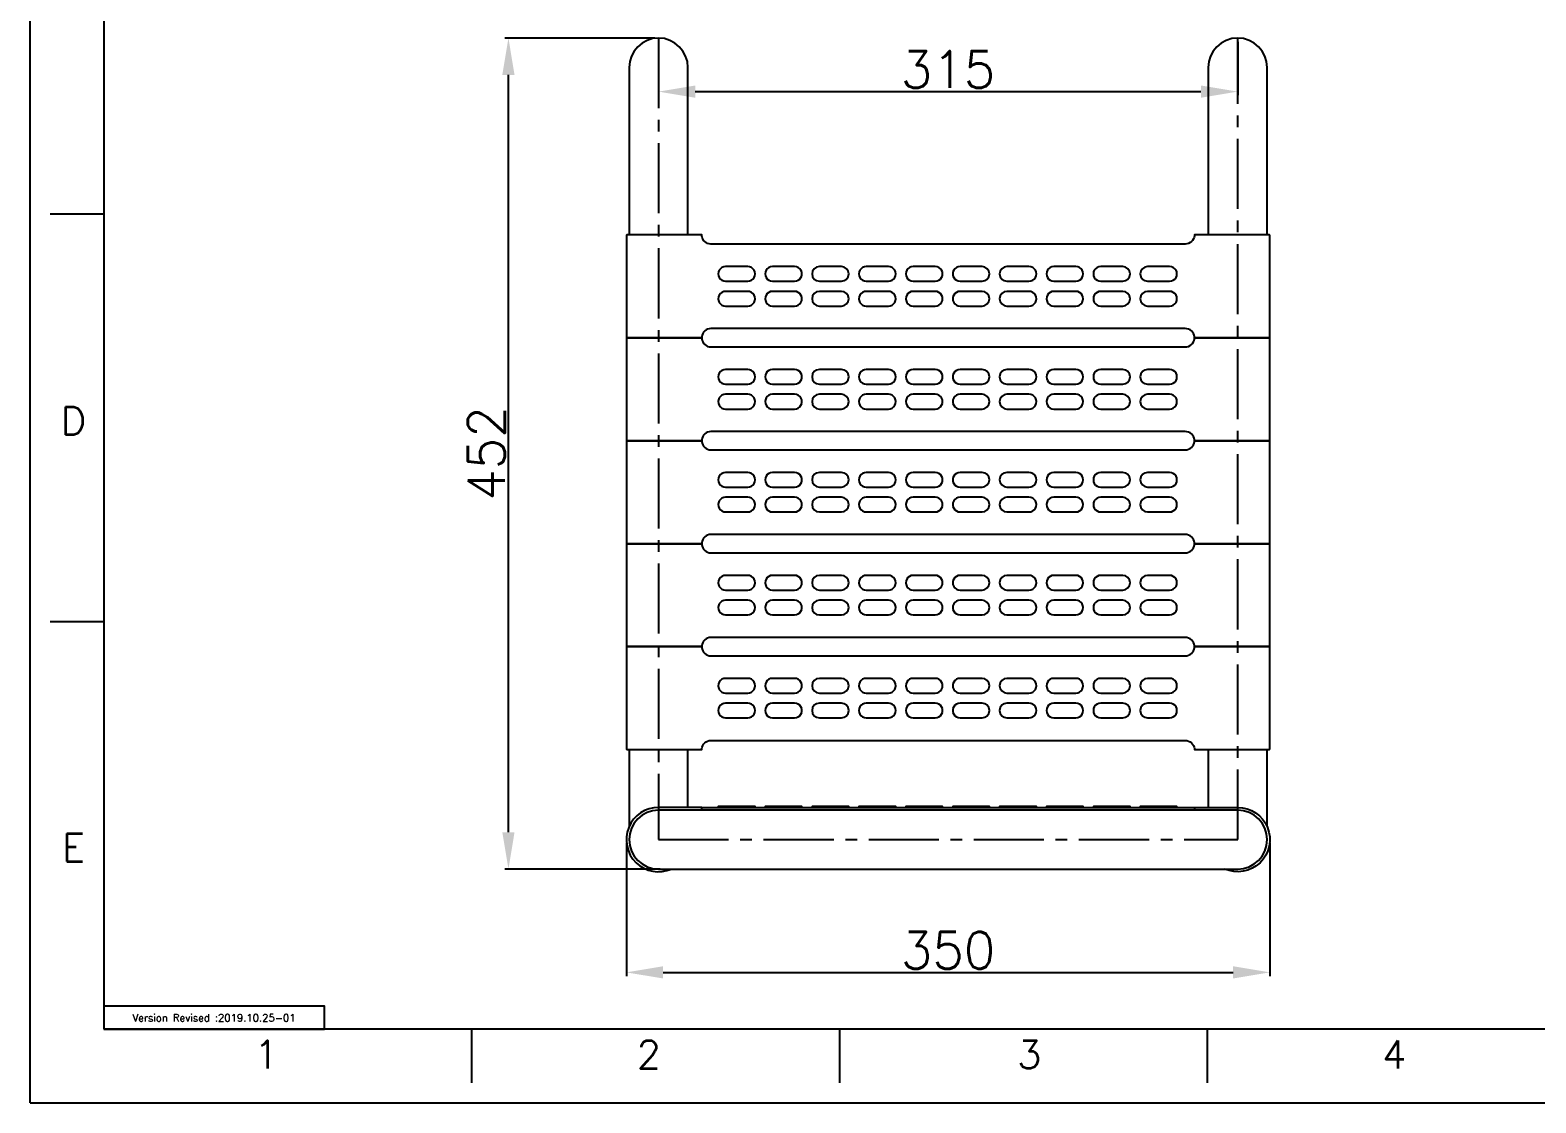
# Model space of a CAD drawing. Header units: inches. Extents: x 7305 to 8145, y -1324 to -730.
# Drawn here: x 7305.1 to 7714.4, y -1324.4 to -1032.8 of the extents above; entities that cross this region are included whole.
import ezdxf

# ---------------------------------------------------------------- set-up
doc = ezdxf.new("R2010")
doc.units = ezdxf.units.IN
doc.header["$MEASUREMENT"] = 0
doc.linetypes.add('CENTER2', pattern=[28.575, 19.05, -3.175, 3.175, -3.175])
doc.layers.get('Defpoints').update_dxf_attribs({"color": 3})
for name, color, linetype in [('Cneter', 1, 'CENTER2'), ('FORM', 7, 'Continuous'), ('PDF_형상', 7, 'Continuous'), ('TEXT', 2, 'Continuous')]:
    doc.layers.add(name, color=color, linetype=linetype)
doc.styles.get("Standard").update_dxf_attribs({"font": 'romans.shx', "bigfont": 'whtgtxt.shx'})
doc.dimstyles.get("Standard").update_dxf_attribs({"dimtxt": 2.5, "dimasz": 3, "dimexe": 1, "dimexo": 1, "dimgap": 1, "dimtad": 1, "dimdec": 1, "dimdsep": 46, "dimtxsty": 'Standard', "dimcen": 0.09, "dimclrd": 1, "dimclre": 1, "dimclrt": 2, "dimadec": 0, "dimazin": 0, "dimtfac": 1, "dimtdec": 1, "dimtmove": 0, "dimatfit": 3, "dimfxl": 0, "dimtolj": 1, "dimtzin": 0, "dimarcsym": 0})

# ---------------------------------------------------------------- blocks, each defined once
blk = doc.blocks.new('*D15')
at = {"color": 3, "linetype": 'ByBlock', "lineweight": -2}
for p, q in [((7467.17, -1253.84), (7467.17, -1289.94)), ((7642.1, -1253.84), (7642.1, -1289.94)), ((7477.17, -1288.94), (7632.1, -1288.94))]:
    blk.add_line(p, q, dxfattribs=at)
at = {"color": 3}
for points in [[(7477.17, -1287.27), (7477.17, -1290.6), (7467.17, -1288.94)], [(7632.1, -1287.27), (7632.1, -1290.6), (7642.1, -1288.94)]]:
    blk.add_solid(points, dxfattribs=at)
at = {"layer": 'Defpoints', "color": 0}
for p in [(7467.17, -1252.84), (7642.1, -1252.84), (7642.1, -1288.94)]:
    blk.add_point(p, dxfattribs=at)
at = {"color": 3, "insert": (7554.63, -1282.94), "char_height": 10, "attachment_point": 5}
blk.add_mtext('\\A1;350', dxfattribs=at)
blk = doc.blocks.new('*D17')
at = {"color": 3, "linetype": 'ByBlock', "lineweight": -2}
for p, q in [((7474.91, -1034.93), (7434.11, -1034.93)), ((7435.11, -1250.84), (7435.11, -1044.93)), ((7476.36, -1260.84), (7434.11, -1260.84))]:
    blk.add_line(p, q, dxfattribs=at)
at = {"color": 3}
for points in [[(7433.44, -1044.93), (7436.77, -1044.93), (7435.11, -1034.93)], [(7433.44, -1250.84), (7436.77, -1250.84), (7435.11, -1260.84)]]:
    blk.add_solid(points, dxfattribs=at)
at = {"layer": 'Defpoints', "color": 0}
for p in [(7435.11, -1034.93), (7475.91, -1034.93), (7477.36, -1260.84)]:
    blk.add_point(p, dxfattribs=at)
at = {"color": 3, "insert": (7429.11, -1147.89), "char_height": 10, "attachment_point": 5, "rotation": 90}
blk.add_mtext('\\A1;452', dxfattribs=at)
blk = doc.blocks.new('*D18')
at = {"color": 3, "linetype": 'ByBlock', "lineweight": -2}
for p, q in [((7475.91, -1035.93), (7475.91, -1050.49)), ((7633.35, -1035.93), (7633.35, -1050.49)), ((7485.91, -1049.49), (7623.35, -1049.49))]:
    blk.add_line(p, q, dxfattribs=at)
at = {"color": 3}
for points in [[(7485.91, -1047.83), (7485.91, -1051.16), (7475.91, -1049.49)], [(7623.35, -1047.83), (7623.35, -1051.16), (7633.35, -1049.49)]]:
    blk.add_solid(points, dxfattribs=at)
at = {"layer": 'Defpoints', "color": 0}
for p in [(7475.91, -1034.93), (7633.35, -1034.93), (7633.35, -1049.49)]:
    blk.add_point(p, dxfattribs=at)
at = {"color": 3, "insert": (7554.63, -1043.49), "char_height": 10, "attachment_point": 5}
blk.add_mtext('\\A1;315', dxfattribs=at)

msp = doc.modelspace()

# ---------------------------------------------------------------- linework, layer by layer
at = {"color": 7, "linetype": 'Continuous'}
for p, q in [((7305.081, -1324.42), (7305.081, -730.421)), ((7325.081, -750.421), (7325.081, -1304.42)), ((7325.081, -1082.821), (7310.545, -1082.821)), ((7325.081, -1193.621), (7310.545, -1193.621)), ((7425.081, -1304.42), (7425.081, -1318.957)), ((7525.081, -1304.42), (7525.081, -1318.957)), ((7625.081, -1304.42), (7625.081, -1318.957)), ((7305.081, -1324.42), (8145.08, -1324.42))]:
    msp.add_line(p, q, dxfattribs=at)
at = {"linetype": 'Continuous'}
msp.add_line((8125.08, -1304.42), (7325.081, -1304.42), dxfattribs=at)
at = {"layer": 'Cneter'}
for p, q in [((7475.912, -1034.93), (7475.912, -1252.845)), ((7633.35, -1252.845), (7633.351, -1034.93)), ((7475.912, -1252.845), (7633.35, -1252.844))]:
    msp.add_line(p, q, dxfattribs=at)
at = {"layer": 'FORM'}
msp.add_lwpolyline([(7325.081, -1304.42), (7385.081, -1304.42), (7385.081, -1298.17), (7325.081, -1298.17)], close=True, dxfattribs=at)
at = {"layer": 'PDF_형상', "lineweight": 25}
for points in [[(7483.909, -1088.423), (7483.909, -1076.913), (7483.909, -1074.373), (7483.909, -1071.847), (7483.909, -1069.351), (7483.909, -1066.896), (7483.909, -1064.497), (7483.909, -1062.167), (7483.909, -1059.92), (7483.909, -1057.768), (7483.909, -1055.723), (7483.909, -1053.797), (7483.909, -1051.999), (7483.909, -1050.342), (7483.909, -1048.832), (7483.909, -1047.48), (7483.909, -1046.293), (7483.909, -1045.276), (7483.909, -1044.437), (7483.909, -1043.779), (7483.909, -1043.307), (7483.909, -1043.022), (7483.909, -1042.927, 0.9999309), (7467.915, -1042.927), (7467.915, -1043.022), (7467.915, -1043.307), (7467.915, -1043.779), (7467.915, -1044.437), (7467.915, -1045.276), (7467.915, -1046.293), (7467.915, -1047.48), (7467.915, -1048.832), (7467.915, -1050.342), (7467.915, -1051.999), (7467.915, -1053.797), (7467.915, -1055.723), (7467.915, -1057.768), (7467.915, -1059.92), (7467.915, -1062.167), (7467.915, -1064.497), (7467.915, -1066.896), (7467.915, -1069.351), (7467.915, -1071.847), (7467.915, -1074.373), (7467.915, -1076.913), (7467.915, -1088.423)], [(7641.348, -1088.423), (7641.348, -1076.913), (7641.348, -1074.373), (7641.348, -1071.847), (7641.348, -1069.351), (7641.348, -1066.896), (7641.348, -1064.497), (7641.348, -1062.167), (7641.348, -1059.92), (7641.348, -1057.768), (7641.348, -1055.723), (7641.348, -1053.797), (7641.348, -1051.999), (7641.348, -1050.342), (7641.348, -1048.832), (7641.348, -1047.48), (7641.348, -1046.293), (7641.348, -1045.276), (7641.348, -1044.437), (7641.348, -1043.779), (7641.348, -1043.307), (7641.348, -1043.022), (7641.348, -1042.927, 0.9999309), (7625.354, -1042.927), (7625.354, -1043.022), (7625.354, -1043.307), (7625.354, -1043.779), (7625.354, -1044.437), (7625.354, -1045.276), (7625.354, -1046.293), (7625.354, -1047.48), (7625.354, -1048.832), (7625.354, -1050.342), (7625.354, -1051.999), (7625.354, -1053.797), (7625.354, -1055.723), (7625.354, -1057.768), (7625.354, -1059.92), (7625.354, -1062.167), (7625.354, -1064.497), (7625.354, -1066.896), (7625.354, -1069.351), (7625.354, -1071.847), (7625.354, -1074.373), (7625.354, -1076.913), (7625.354, -1088.423)], [(7487.657, -1244.847), (7487.657, -1244.348), (7487.657, -1244.292), (7487.657, -1244.215), (7487.659, -1244.153), (7487.663, -1244.112), (7487.67, -1244.098), (7475.912, -1244.098, 1.233714), (7479.455, -1260.841)], [(7621.593, -1244.098), (7633.351, -1244.098, -1.2337318), (7629.808, -1260.841)]]:
    msp.add_lwpolyline(points, format="xyb", dxfattribs=at)
for points in [[(7487.67, -1200.629), (7487.758, -1201.079), (7487.926, -1201.506), (7488.17, -1201.895), (7488.48, -1202.233), (7488.847, -1202.508), (7489.258, -1202.711), (7489.699, -1202.837), (7490.157, -1202.878), (7619.106, -1202.878), (7619.562, -1202.837), (7620.004, -1202.711), (7620.416, -1202.508), (7620.783, -1202.233), (7621.093, -1201.895), (7621.336, -1201.506), (7621.505, -1201.079), (7621.593, -1200.629), (7621.6, -1200.547), (7621.603, -1200.474), (7621.605, -1200.417), (7621.605, -1200.386), (7621.605, -1200.379), (7633.351, -1200.379), (7634.597, -1200.379), (7635.817, -1200.379), (7636.984, -1200.379), (7638.071, -1200.379), (7639.056, -1200.379), (7639.919, -1200.379), (7640.638, -1200.379), (7641.2, -1200.379), (7641.593, -1200.379), (7641.806, -1200.379), (7641.848, -1200.379), (7641.896, -1200.374), (7641.943, -1200.36), (7641.986, -1200.337), (7642.024, -1200.306), (7642.055, -1200.268), (7642.078, -1200.225), (7642.093, -1200.178), (7642.097, -1200.129), (7642.097, -1172.64), (7642.093, -1172.591), (7642.078, -1172.545), (7642.055, -1172.502), (7642.024, -1172.464), (7641.986, -1172.433), (7641.943, -1172.409), (7641.896, -1172.395), (7641.848, -1172.39), (7641.896, -1172.385), (7641.943, -1172.371), (7641.986, -1172.348), (7642.024, -1172.317), (7642.055, -1172.279), (7642.078, -1172.236), (7642.093, -1172.189), (7642.097, -1172.14), (7642.097, -1144.651), (7642.093, -1144.602), (7642.078, -1144.556), (7642.055, -1144.512), (7642.024, -1144.475), (7641.986, -1144.444), (7641.943, -1144.42), (7641.896, -1144.406), (7641.848, -1144.401), (7641.896, -1144.396), (7641.943, -1144.382), (7641.986, -1144.359), (7642.024, -1144.328), (7642.055, -1144.29), (7642.078, -1144.247), (7642.093, -1144.2), (7642.097, -1144.151), (7642.097, -1116.662), (7642.093, -1116.613), (7642.078, -1116.567), (7642.055, -1116.523), (7642.024, -1116.486), (7641.986, -1116.454), (7641.943, -1116.431), (7641.896, -1116.417), (7641.848, -1116.412), (7641.896, -1116.407), (7641.943, -1116.393), (7641.986, -1116.37), (7642.024, -1116.339), (7642.055, -1116.301), (7642.078, -1116.258), (7642.093, -1116.211), (7642.097, -1116.162), (7642.097, -1088.673), (7642.093, -1088.624), (7642.078, -1088.578), (7642.055, -1088.534), (7642.024, -1088.496), (7641.986, -1088.465), (7641.943, -1088.442), (7641.896, -1088.428), (7641.848, -1088.423), (7641.806, -1088.423), (7641.593, -1088.423), (7641.2, -1088.423), (7640.638, -1088.423), (7639.919, -1088.423), (7639.056, -1088.423), (7638.071, -1088.423), (7636.984, -1088.423), (7635.817, -1088.423), (7634.597, -1088.423), (7633.351, -1088.423), (7621.605, -1088.423), (7621.605, -1088.429), (7621.605, -1088.461), (7621.603, -1088.517), (7621.6, -1088.591), (7621.593, -1088.673), (7621.505, -1089.123), (7621.336, -1089.55), (7621.093, -1089.939), (7620.783, -1090.276), (7620.416, -1090.552), (7620.004, -1090.755), (7619.562, -1090.88), (7619.106, -1090.922), (7490.157, -1090.922), (7489.699, -1090.88), (7489.258, -1090.755), (7488.847, -1090.552), (7488.48, -1090.276), (7488.17, -1089.939), (7487.926, -1089.55), (7487.758, -1089.123), (7487.67, -1088.673), (7487.665, -1088.617), (7487.66, -1088.541), (7487.658, -1088.478), (7487.657, -1088.437), (7487.657, -1088.423), (7475.912, -1088.423), (7474.665, -1088.423), (7473.445, -1088.423), (7472.279, -1088.423), (7471.192, -1088.423), (7470.206, -1088.423), (7469.344, -1088.423), (7468.625, -1088.423), (7468.062, -1088.423), (7467.67, -1088.423), (7467.456, -1088.423), (7467.415, -1088.423), (7467.367, -1088.428), (7467.32, -1088.442), (7467.277, -1088.465), (7467.239, -1088.496), (7467.208, -1088.534), (7467.184, -1088.578), (7467.17, -1088.624), (7467.165, -1088.673), (7467.165, -1116.162), (7467.17, -1116.211), (7467.184, -1116.258), (7467.208, -1116.301), (7467.239, -1116.339), (7467.277, -1116.37), (7467.32, -1116.393), (7467.367, -1116.407), (7467.415, -1116.412), (7467.367, -1116.417), (7467.32, -1116.431), (7467.277, -1116.454), (7467.239, -1116.486), (7467.208, -1116.523), (7467.184, -1116.567), (7467.17, -1116.613), (7467.165, -1116.662), (7467.165, -1144.151), (7467.17, -1144.2), (7467.184, -1144.247), (7467.208, -1144.29), (7467.239, -1144.328), (7467.277, -1144.359), (7467.32, -1144.382), (7467.367, -1144.396), (7467.415, -1144.401), (7467.367, -1144.406), (7467.32, -1144.42), (7467.277, -1144.444), (7467.239, -1144.475), (7467.208, -1144.512), (7467.184, -1144.556), (7467.17, -1144.602), (7467.165, -1144.651), (7467.165, -1172.14), (7467.17, -1172.189), (7467.184, -1172.236), (7467.208, -1172.279), (7467.239, -1172.317), (7467.277, -1172.348), (7467.32, -1172.371), (7467.367, -1172.385), (7467.415, -1172.39), (7467.367, -1172.395), (7467.32, -1172.409), (7467.277, -1172.433), (7467.239, -1172.464), (7467.208, -1172.502), (7467.184, -1172.545), (7467.17, -1172.591), (7467.165, -1172.64), (7467.165, -1200.129), (7467.17, -1200.178), (7467.184, -1200.225), (7467.208, -1200.268), (7467.239, -1200.306), (7467.277, -1200.337), (7467.32, -1200.36), (7467.367, -1200.374), (7467.415, -1200.379), (7467.367, -1200.384), (7467.32, -1200.398), (7467.277, -1200.422), (7467.239, -1200.453), (7467.208, -1200.491), (7467.184, -1200.534), (7467.17, -1200.58), (7467.165, -1200.629), (7467.165, -1228.118), (7467.17, -1228.168), (7467.184, -1228.214), (7467.208, -1228.257), (7467.239, -1228.295), (7467.277, -1228.326), (7467.32, -1228.349), (7467.367, -1228.363), (7467.415, -1228.369), (7467.456, -1228.369), (7467.67, -1228.369), (7468.062, -1228.369), (7468.625, -1228.369), (7469.344, -1228.369), (7470.206, -1228.369), (7471.192, -1228.369), (7472.279, -1228.369), (7473.445, -1228.369), (7474.665, -1228.369), (7475.912, -1228.369), (7487.657, -1228.369), (7487.657, -1228.362), (7487.657, -1228.33), (7487.659, -1228.274), (7487.663, -1228.201), (7487.67, -1228.118), (7487.758, -1227.669), (7487.926, -1227.242), (7488.17, -1226.853), (7488.48, -1226.515), (7488.847, -1226.239), (7489.258, -1226.037), (7489.699, -1225.912), (7490.157, -1225.869), (7619.106, -1225.869), (7619.562, -1225.912), (7620.004, -1226.037), (7620.416, -1226.239), (7620.783, -1226.515), (7621.093, -1226.853), (7621.336, -1227.242), (7621.505, -1227.669), (7621.593, -1228.118), (7621.597, -1228.174), (7621.602, -1228.251), (7621.604, -1228.314), (7621.605, -1228.354), (7621.605, -1228.369), (7633.351, -1228.369), (7634.597, -1228.369), (7635.817, -1228.369), (7636.984, -1228.369), (7638.071, -1228.369), (7639.056, -1228.369), (7639.919, -1228.369), (7640.638, -1228.369), (7641.2, -1228.369), (7641.593, -1228.369), (7641.806, -1228.369), (7641.848, -1228.369), (7641.896, -1228.363), (7641.943, -1228.349), (7641.986, -1228.326), (7642.024, -1228.295), (7642.055, -1228.257), (7642.078, -1228.214), (7642.093, -1228.168), (7642.097, -1228.118), (7642.097, -1200.629), (7642.093, -1200.58), (7642.078, -1200.534), (7642.055, -1200.491), (7642.024, -1200.453), (7641.986, -1200.422), (7641.943, -1200.398), (7641.896, -1200.384), (7641.848, -1200.379), (7641.806, -1200.379), (7641.593, -1200.379), (7641.2, -1200.379), (7640.638, -1200.379), (7639.919, -1200.379), (7639.056, -1200.379), (7638.071, -1200.379), (7636.984, -1200.379), (7635.817, -1200.379), (7634.597, -1200.379), (7633.351, -1200.379), (7621.605, -1200.379), (7621.605, -1200.365), (7621.604, -1200.325), (7621.602, -1200.262), (7621.597, -1200.185), (7621.593, -1200.129), (7621.505, -1199.679), (7621.336, -1199.253), (7621.093, -1198.864), (7620.783, -1198.526), (7620.416, -1198.25), (7620.004, -1198.048), (7619.562, -1197.922), (7619.106, -1197.88), (7490.157, -1197.88), (7489.699, -1197.922), (7489.258, -1198.048), (7488.847, -1198.25), (7488.48, -1198.526), (7488.17, -1198.864), (7487.926, -1199.253), (7487.758, -1199.679), (7487.67, -1200.129), (7487.663, -1200.212), (7487.659, -1200.285), (7487.657, -1200.341), (7487.657, -1200.373), (7487.657, -1200.379), (7475.912, -1200.379), (7474.665, -1200.379), (7473.445, -1200.379), (7472.279, -1200.379), (7471.192, -1200.379), (7470.206, -1200.379), (7469.344, -1200.379), (7468.625, -1200.379), (7468.062, -1200.379), (7467.67, -1200.379), (7467.456, -1200.379), (7467.415, -1200.379), (7467.456, -1200.379), (7467.67, -1200.379), (7468.062, -1200.379), (7468.625, -1200.379), (7469.344, -1200.379), (7470.206, -1200.379), (7471.192, -1200.379), (7472.279, -1200.379), (7473.445, -1200.379), (7474.665, -1200.379), (7475.912, -1200.379), (7487.657, -1200.379), (7487.657, -1200.394), (7487.658, -1200.434), (7487.66, -1200.497), (7487.665, -1200.574)], [(7475.912, -1116.412), (7487.657, -1116.412), (7487.657, -1116.426), (7487.658, -1116.467), (7487.66, -1116.53), (7487.665, -1116.606), (7487.67, -1116.662), (7487.758, -1117.112), (7487.926, -1117.539), (7488.17, -1117.928), (7488.48, -1118.265), (7488.847, -1118.541), (7489.258, -1118.744), (7489.699, -1118.869), (7490.157, -1118.911), (7619.106, -1118.911), (7619.562, -1118.869), (7620.004, -1118.744), (7620.416, -1118.541), (7620.783, -1118.265), (7621.093, -1117.928), (7621.336, -1117.539), (7621.505, -1117.112), (7621.593, -1116.662), (7621.6, -1116.58), (7621.603, -1116.506), (7621.605, -1116.45), (7621.605, -1116.419), (7621.605, -1116.412), (7633.351, -1116.412), (7621.605, -1116.412), (7621.605, -1116.398), (7621.604, -1116.358), (7621.602, -1116.295), (7621.597, -1116.218), (7621.593, -1116.162), (7621.505, -1115.711), (7621.336, -1115.285), (7621.093, -1114.897), (7620.783, -1114.558), (7620.416, -1114.283), (7620.004, -1114.081), (7619.562, -1113.955), (7619.106, -1113.913), (7490.157, -1113.913), (7489.699, -1113.955), (7489.258, -1114.081), (7488.847, -1114.283), (7488.48, -1114.558), (7488.17, -1114.897), (7487.926, -1115.285), (7487.758, -1115.711), (7487.67, -1116.162), (7487.663, -1116.245), (7487.659, -1116.318), (7487.657, -1116.374), (7487.657, -1116.406), (7487.657, -1116.412), (7475.912, -1116.412), (7474.665, -1116.412), (7473.445, -1116.412), (7472.279, -1116.412), (7471.192, -1116.412), (7470.206, -1116.412), (7469.344, -1116.412), (7468.625, -1116.412), (7468.062, -1116.412), (7467.67, -1116.412), (7467.456, -1116.412), (7467.415, -1116.412), (7467.456, -1116.412), (7467.67, -1116.412), (7468.062, -1116.412), (7468.625, -1116.412), (7469.344, -1116.412), (7470.206, -1116.412), (7471.192, -1116.412), (7472.279, -1116.412), (7473.445, -1116.412), (7474.665, -1116.412)], [(7633.351, -1116.412), (7634.597, -1116.412), (7635.817, -1116.412), (7636.984, -1116.412), (7638.071, -1116.412), (7639.056, -1116.412), (7639.919, -1116.412), (7640.638, -1116.412), (7641.2, -1116.412), (7641.593, -1116.412), (7641.806, -1116.412), (7641.848, -1116.412), (7641.806, -1116.412), (7641.593, -1116.412), (7641.2, -1116.412), (7640.638, -1116.412), (7639.919, -1116.412), (7639.056, -1116.412), (7638.071, -1116.412), (7636.984, -1116.412), (7635.817, -1116.412), (7634.597, -1116.412)], [(7487.67, -1144.651), (7487.758, -1145.101), (7487.926, -1145.528), (7488.17, -1145.917), (7488.48, -1146.255), (7488.847, -1146.53), (7489.258, -1146.733), (7489.699, -1146.858), (7490.157, -1146.9), (7619.106, -1146.9), (7619.562, -1146.858), (7620.004, -1146.733), (7620.416, -1146.53), (7620.783, -1146.255), (7621.093, -1145.917), (7621.336, -1145.528), (7621.505, -1145.101), (7621.593, -1144.651), (7621.6, -1144.569), (7621.603, -1144.496), (7621.605, -1144.439), (7621.605, -1144.408), (7621.605, -1144.401), (7633.351, -1144.401), (7621.605, -1144.401), (7621.605, -1144.387), (7621.604, -1144.347), (7621.602, -1144.284), (7621.597, -1144.207), (7621.593, -1144.151), (7621.505, -1143.701), (7621.336, -1143.274), (7621.093, -1142.886), (7620.783, -1142.548), (7620.416, -1142.272), (7620.004, -1142.069), (7619.562, -1141.944), (7619.106, -1141.902), (7490.157, -1141.902), (7489.699, -1141.944), (7489.258, -1142.069), (7488.847, -1142.272), (7488.48, -1142.548), (7488.17, -1142.886), (7487.926, -1143.274), (7487.758, -1143.701), (7487.67, -1144.151), (7487.663, -1144.234), (7487.659, -1144.307), (7487.657, -1144.363), (7487.657, -1144.395), (7487.657, -1144.401), (7475.912, -1144.401), (7474.665, -1144.401), (7473.445, -1144.401), (7472.279, -1144.401), (7471.192, -1144.401), (7470.206, -1144.401), (7469.344, -1144.401), (7468.625, -1144.401), (7468.062, -1144.401), (7467.67, -1144.401), (7467.456, -1144.401), (7467.415, -1144.401), (7467.456, -1144.401), (7467.67, -1144.401), (7468.062, -1144.401), (7468.625, -1144.401), (7469.344, -1144.401), (7470.206, -1144.401), (7471.192, -1144.401), (7472.279, -1144.401), (7473.445, -1144.401), (7474.665, -1144.401), (7475.912, -1144.401), (7487.657, -1144.401), (7487.657, -1144.416), (7487.658, -1144.456), (7487.66, -1144.519), (7487.665, -1144.596)], [(7633.351, -1144.401), (7634.597, -1144.401), (7635.817, -1144.401), (7636.984, -1144.401), (7638.071, -1144.401), (7639.056, -1144.401), (7639.919, -1144.401), (7640.638, -1144.401), (7641.2, -1144.401), (7641.593, -1144.401), (7641.806, -1144.401), (7641.848, -1144.401), (7641.806, -1144.401), (7641.593, -1144.401), (7641.2, -1144.401), (7640.638, -1144.401), (7639.919, -1144.401), (7639.056, -1144.401), (7638.071, -1144.401), (7636.984, -1144.401), (7635.817, -1144.401), (7634.597, -1144.401)], [(7475.912, -1172.39), (7487.657, -1172.39), (7487.657, -1172.405), (7487.658, -1172.445), (7487.66, -1172.508), (7487.665, -1172.585), (7487.67, -1172.64), (7487.758, -1173.09), (7487.926, -1173.517), (7488.17, -1173.906), (7488.48, -1174.244), (7488.847, -1174.519), (7489.258, -1174.722), (7489.699, -1174.847), (7490.157, -1174.889), (7619.106, -1174.889), (7619.562, -1174.847), (7620.004, -1174.722), (7620.416, -1174.519), (7620.783, -1174.244), (7621.093, -1173.906), (7621.336, -1173.517), (7621.505, -1173.09), (7621.593, -1172.64), (7621.6, -1172.558), (7621.603, -1172.485), (7621.605, -1172.428), (7621.605, -1172.397), (7621.605, -1172.39), (7633.351, -1172.39), (7621.605, -1172.39), (7621.605, -1172.376), (7621.604, -1172.336), (7621.602, -1172.273), (7621.597, -1172.196), (7621.593, -1172.14), (7621.505, -1171.69), (7621.336, -1171.263), (7621.093, -1170.875), (7620.783, -1170.537), (7620.416, -1170.261), (7620.004, -1170.059), (7619.562, -1169.933), (7619.106, -1169.891), (7490.157, -1169.891), (7489.699, -1169.933), (7489.258, -1170.059), (7488.847, -1170.261), (7488.48, -1170.537), (7488.17, -1170.875), (7487.926, -1171.263), (7487.758, -1171.69), (7487.67, -1172.14), (7487.663, -1172.223), (7487.659, -1172.296), (7487.657, -1172.352), (7487.657, -1172.384), (7487.657, -1172.39), (7475.912, -1172.39), (7474.665, -1172.39), (7473.445, -1172.39), (7472.279, -1172.39), (7471.192, -1172.39), (7470.206, -1172.39), (7469.344, -1172.39), (7468.625, -1172.39), (7468.062, -1172.39), (7467.67, -1172.39), (7467.456, -1172.39), (7467.415, -1172.39), (7467.456, -1172.39), (7467.67, -1172.39), (7468.062, -1172.39), (7468.625, -1172.39), (7469.344, -1172.39), (7470.206, -1172.39), (7471.192, -1172.39), (7472.279, -1172.39), (7473.445, -1172.39), (7474.665, -1172.39)], [(7641.848, -1172.39), (7641.806, -1172.39), (7641.593, -1172.39), (7641.2, -1172.39), (7640.638, -1172.39), (7639.919, -1172.39), (7639.056, -1172.39), (7638.071, -1172.39), (7636.984, -1172.39), (7635.817, -1172.39), (7634.597, -1172.39), (7633.351, -1172.39), (7634.597, -1172.39), (7635.817, -1172.39), (7636.984, -1172.39), (7638.071, -1172.39), (7639.056, -1172.39), (7639.919, -1172.39), (7640.638, -1172.39), (7641.2, -1172.39), (7641.593, -1172.39), (7641.806, -1172.39)]]:
    msp.add_lwpolyline(points, close=True, dxfattribs=at)
for points in [[(7494.155, -1101.043), (7500.152, -1101.043, 1.0000231), (7500.152, -1097.044), (7494.155, -1097.044, 1.0000231)], [(7506.9, -1101.043), (7512.898, -1101.043, 1.0000231), (7512.898, -1097.044), (7506.9, -1097.044, 1.0000231)], [(7525.643, -1097.044), (7519.645, -1097.044, 0.9995822), (7519.645, -1101.043), (7525.643, -1101.043, 0.9995822)], [(7538.387, -1097.044), (7532.39, -1097.044, 1.0000231), (7532.39, -1101.043), (7538.387, -1101.043, 1.0000231)], [(7545.135, -1101.043), (7551.133, -1101.043, 1.0000231), (7551.133, -1097.044), (7545.135, -1097.044, 1.0000231)], [(7563.878, -1097.044), (7557.88, -1097.044, 1.0000231), (7557.88, -1101.043), (7563.878, -1101.043, 0.9995822)], [(7576.622, -1097.044), (7570.625, -1097.044, 0.9995822), (7570.625, -1101.043), (7576.622, -1101.043, 1.0000231)], [(7583.37, -1101.043), (7589.368, -1101.043, 1.0000231), (7589.368, -1097.044), (7583.37, -1097.044, 1.0000231)], [(7602.113, -1097.044), (7596.115, -1097.044, 1.0000231), (7596.115, -1101.043), (7602.113, -1101.043, 0.9995822)], [(7608.86, -1101.043), (7614.857, -1101.043, 1.0000231), (7614.857, -1097.044), (7608.86, -1097.044, 0.9995822)], [(7494.155, -1107.79), (7500.152, -1107.79, 1.0001833), (7500.152, -1103.792), (7494.155, -1103.792, 1.0001833)], [(7506.9, -1107.79), (7512.898, -1107.79, 1.0001833), (7512.898, -1103.792), (7506.9, -1103.792, 1.0001833)], [(7519.645, -1107.79), (7525.643, -1107.79, 0.9997423), (7525.643, -1103.792), (7519.645, -1103.792, 0.9997423)], [(7532.39, -1107.79), (7538.387, -1107.79, 1.0001833), (7538.387, -1103.792), (7532.39, -1103.792, 1.0001833)], [(7551.133, -1103.792), (7545.135, -1103.792, 1.0001833), (7545.135, -1107.79), (7551.133, -1107.79, 1.0001833)], [(7563.878, -1103.792), (7557.88, -1103.792, 1.0001833), (7557.88, -1107.79), (7563.878, -1107.79, 0.9997423)], [(7570.625, -1107.79), (7576.622, -1107.79, 1.0001833), (7576.622, -1103.792), (7570.625, -1103.792, 0.9997423)], [(7583.37, -1107.79), (7589.368, -1107.79, 1.0001833), (7589.368, -1103.792), (7583.37, -1103.792, 1.0001833)], [(7602.113, -1103.792), (7596.115, -1103.792, 1.0001833), (7596.115, -1107.79), (7602.113, -1107.79, 0.9997423)], [(7608.86, -1107.79), (7614.857, -1107.79, 1.0001833), (7614.857, -1103.792), (7608.86, -1103.792, 0.9997423)], [(7494.155, -1129.032), (7500.152, -1129.032, 1.0000231), (7500.152, -1125.034), (7494.155, -1125.034, 1.0000231)], [(7512.898, -1125.034), (7506.9, -1125.034, 1.0000231), (7506.9, -1129.032), (7512.898, -1129.032, 1.0000231)], [(7519.645, -1129.032), (7525.643, -1129.032, 0.9995822), (7525.643, -1125.034), (7519.645, -1125.034, 0.9995822)], [(7538.387, -1125.034), (7532.39, -1125.034, 1.0000231), (7532.39, -1129.032), (7538.387, -1129.032, 1.0000231)], [(7545.135, -1129.032), (7551.133, -1129.032, 1.0000231), (7551.133, -1125.034), (7545.135, -1125.034, 1.0000231)], [(7563.878, -1125.034), (7557.88, -1125.034, 1.0000231), (7557.88, -1129.032), (7563.878, -1129.032, 0.9995822)], [(7576.622, -1125.034), (7570.625, -1125.034, 0.9995822), (7570.625, -1129.032), (7576.622, -1129.032, 1.0000231)], [(7589.368, -1125.034), (7583.37, -1125.034, 1.0000231), (7583.37, -1129.032), (7589.368, -1129.032, 1.0000231)], [(7602.113, -1125.034), (7596.115, -1125.034, 1.0000231), (7596.115, -1129.032), (7602.113, -1129.032, 0.9995822)], [(7608.86, -1129.032), (7614.857, -1129.032, 1.0000231), (7614.857, -1125.034), (7608.86, -1125.034, 0.9995822)], [(7494.155, -1135.779), (7500.152, -1135.779, 1.0001833), (7500.152, -1131.781), (7494.155, -1131.781, 1.0001833)], [(7512.898, -1131.781), (7506.9, -1131.781, 1.0001833), (7506.9, -1135.779), (7512.898, -1135.779, 1.0001833)], [(7519.645, -1135.779), (7525.643, -1135.779, 0.9997423), (7525.643, -1131.781), (7519.645, -1131.781, 0.9997423)], [(7532.39, -1135.779), (7538.387, -1135.779, 1.0001833), (7538.387, -1131.781), (7532.39, -1131.781, 1.0001833)], [(7551.133, -1131.781), (7545.135, -1131.781, 1.0001833), (7545.135, -1135.779), (7551.133, -1135.779, 1.0001833)], [(7563.878, -1131.781), (7557.88, -1131.781, 1.0001833), (7557.88, -1135.779), (7563.878, -1135.779, 0.9997423)], [(7570.625, -1135.779), (7576.622, -1135.779, 1.0001833), (7576.622, -1131.781), (7570.625, -1131.781, 0.9997423)], [(7589.368, -1131.781), (7583.37, -1131.781, 1.0001833), (7583.37, -1135.779), (7589.368, -1135.779, 1.0001833)], [(7602.113, -1131.781), (7596.115, -1131.781, 1.0001833), (7596.115, -1135.779), (7602.113, -1135.779, 0.9997423)], [(7608.86, -1135.779), (7614.857, -1135.779, 1.0001833), (7614.857, -1131.781), (7608.86, -1131.781, 0.9997423)], [(7494.155, -1157.022), (7500.152, -1157.022, 1.0000231), (7500.152, -1153.023), (7494.155, -1153.023, 1.0000231)], [(7506.9, -1157.022), (7512.898, -1157.022, 1.0000231), (7512.898, -1153.023), (7506.9, -1153.023, 1.0000231)], [(7525.643, -1153.023), (7519.645, -1153.023, 0.9995822), (7519.645, -1157.022), (7525.643, -1157.022, 0.9995822)], [(7532.39, -1157.022), (7538.387, -1157.022, 1.0000231), (7538.387, -1153.023), (7532.39, -1153.023, 1.0000231)], [(7551.133, -1153.023), (7545.135, -1153.023, 1.0000231), (7545.135, -1157.022), (7551.133, -1157.022, 1.0000231)], [(7563.878, -1153.023), (7557.88, -1153.023, 1.0000231), (7557.88, -1157.022), (7563.878, -1157.022, 0.9995822)], [(7576.622, -1153.023), (7570.625, -1153.023, 0.9995822), (7570.625, -1157.022), (7576.622, -1157.022, 1.0000231)], [(7589.368, -1153.023), (7583.37, -1153.023, 1.0000231), (7583.37, -1157.022), (7589.368, -1157.022, 1.0000231)], [(7602.113, -1153.023), (7596.115, -1153.023, 1.0000231), (7596.115, -1157.022), (7602.113, -1157.022, 0.9995822)], [(7608.86, -1157.022), (7614.857, -1157.022, 1.0000231), (7614.857, -1153.023), (7608.86, -1153.023, 0.9995822)], [(7494.155, -1163.768), (7500.152, -1163.768, 1.0001833), (7500.152, -1159.77), (7494.155, -1159.77, 1.0001833)], [(7506.9, -1163.768), (7512.898, -1163.768, 1.0001833), (7512.898, -1159.77), (7506.9, -1159.77, 1.0001833)], [(7519.645, -1163.768), (7525.643, -1163.768, 0.9997423), (7525.643, -1159.77), (7519.645, -1159.77, 0.9997423)], [(7538.387, -1159.77), (7532.39, -1159.77, 1.0001833), (7532.39, -1163.768), (7538.387, -1163.768, 1.0001833)], [(7545.135, -1163.768), (7551.133, -1163.768, 1.0001833), (7551.133, -1159.77), (7545.135, -1159.77, 1.0001833)], [(7557.88, -1163.768), (7563.878, -1163.768, 0.9997423), (7563.878, -1159.77), (7557.88, -1159.77, 1.0001833)], [(7570.625, -1163.768), (7576.622, -1163.768, 1.0001833), (7576.622, -1159.77), (7570.625, -1159.77, 0.9997423)], [(7583.37, -1163.768), (7589.368, -1163.768, 1.0001833), (7589.368, -1159.77), (7583.37, -1159.77, 1.0001833)], [(7602.113, -1159.77), (7596.115, -1159.77, 1.0001833), (7596.115, -1163.768), (7602.113, -1163.768, 0.9997423)], [(7614.857, -1159.77), (7608.86, -1159.77, 0.9997423), (7608.86, -1163.768), (7614.857, -1163.768, 1.0001833)], [(7494.155, -1185.011), (7500.152, -1185.011, 1.0000231), (7500.152, -1181.012), (7494.155, -1181.012, 1.0000231)], [(7506.9, -1185.011), (7512.898, -1185.011, 1.0000231), (7512.898, -1181.012), (7506.9, -1181.012, 1.0000231)], [(7525.643, -1181.012), (7519.645, -1181.012, 0.9995822), (7519.645, -1185.011), (7525.643, -1185.011, 0.9995822)], [(7538.387, -1181.012), (7532.39, -1181.012, 1.0000231), (7532.39, -1185.011), (7538.387, -1185.011, 1.0000231)], [(7551.133, -1181.012), (7545.135, -1181.012, 1.0000231), (7545.135, -1185.011), (7551.133, -1185.011, 1.0000231)], [(7557.88, -1185.011), (7563.878, -1185.011, 0.9995822), (7563.878, -1181.012), (7557.88, -1181.012, 1.0000231)], [(7576.622, -1181.012), (7570.625, -1181.012, 0.9995822), (7570.625, -1185.011), (7576.622, -1185.011, 1.0000231)], [(7583.37, -1185.011), (7589.368, -1185.011, 1.0000231), (7589.368, -1181.012), (7583.37, -1181.012, 1.0000231)], [(7596.115, -1185.011), (7602.113, -1185.011, 0.9995822), (7602.113, -1181.012), (7596.115, -1181.012, 1.0000231)], [(7614.857, -1181.012), (7608.86, -1181.012, 0.9995822), (7608.86, -1185.011), (7614.857, -1185.011, 1.0000231)], [(7494.155, -1191.757), (7500.152, -1191.757, 1.0001833), (7500.152, -1187.759), (7494.155, -1187.759, 1.0001833)], [(7512.898, -1187.759), (7506.9, -1187.759, 1.0001833), (7506.9, -1191.757), (7512.898, -1191.757, 1.0001833)], [(7519.645, -1191.757), (7525.643, -1191.757, 0.9997423), (7525.643, -1187.759), (7519.645, -1187.759, 0.9997423)], [(7532.39, -1191.757), (7538.387, -1191.757, 1.0001833), (7538.387, -1187.759), (7532.39, -1187.759, 1.0001833)], [(7545.135, -1191.757), (7551.133, -1191.757, 1.0001833), (7551.133, -1187.759), (7545.135, -1187.759, 1.0001833)], [(7557.88, -1191.757), (7563.878, -1191.757, 0.9997423), (7563.878, -1187.759), (7557.88, -1187.759, 1.0001833)], [(7576.622, -1187.759), (7570.625, -1187.759, 0.9997423), (7570.625, -1191.757), (7576.622, -1191.757, 1.0001833)], [(7589.368, -1187.759), (7583.37, -1187.759, 1.0001833), (7583.37, -1191.757), (7589.368, -1191.757, 1.0001833)], [(7596.115, -1191.757), (7602.113, -1191.757, 0.9997423), (7602.113, -1187.759), (7596.115, -1187.759, 1.0001833)], [(7614.857, -1187.759), (7608.86, -1187.759, 0.9997423), (7608.86, -1191.757), (7614.857, -1191.757, 1.0001833)], [(7494.155, -1213), (7500.152, -1213, 1.0000231), (7500.152, -1209.001), (7494.155, -1209.001, 1.0000231)], [(7512.898, -1209.001), (7506.9, -1209.001, 1.0000231), (7506.9, -1213), (7512.898, -1213, 1.0000231)], [(7525.643, -1209.001), (7519.645, -1209.001, 0.9995822), (7519.645, -1213), (7525.643, -1213, 0.9995822)], [(7538.387, -1209.001), (7532.39, -1209.001, 1.0000231), (7532.39, -1213), (7538.387, -1213, 1.0000231)], [(7545.135, -1213), (7551.133, -1213, 1.0000231), (7551.133, -1209.001), (7545.135, -1209.001, 1.0000231)], [(7563.878, -1209.001), (7557.88, -1209.001, 1.0000231), (7557.88, -1213), (7563.878, -1213, 0.9995822)], [(7570.625, -1213), (7576.622, -1213, 1.0000231), (7576.622, -1209.001), (7570.625, -1209.001, 0.9995822)], [(7583.37, -1213), (7589.368, -1213, 1.0000231), (7589.368, -1209.001), (7583.37, -1209.001, 1.0000231)], [(7602.113, -1209.001), (7596.115, -1209.001, 1.0000231), (7596.115, -1213), (7602.113, -1213, 0.9995822)], [(7608.86, -1213), (7614.857, -1213, 1.0000231), (7614.857, -1209.001), (7608.86, -1209.001, 0.9995822)], [(7494.155, -1219.746), (7500.152, -1219.746, 1.0001833), (7500.152, -1215.748), (7494.155, -1215.748, 1.0001833)], [(7512.898, -1215.748), (7506.9, -1215.748, 1.0001833), (7506.9, -1219.746), (7512.898, -1219.746, 1.0001833)], [(7525.643, -1215.748), (7519.645, -1215.748, 0.9997423), (7519.645, -1219.746), (7525.643, -1219.746, 0.9997423)], [(7538.387, -1215.748), (7532.39, -1215.748, 1.0001833), (7532.39, -1219.746), (7538.387, -1219.746, 1.0001833)], [(7545.135, -1219.746), (7551.133, -1219.746, 1.0001833), (7551.133, -1215.748), (7545.135, -1215.748, 1.0001833)], [(7557.88, -1219.746), (7563.878, -1219.746, 0.9997423), (7563.878, -1215.748), (7557.88, -1215.748, 1.0001833)], [(7576.622, -1215.748), (7570.625, -1215.748, 0.9997423), (7570.625, -1219.746), (7576.622, -1219.746, 1.0001833)], [(7589.368, -1215.748), (7583.37, -1215.748, 1.0001833), (7583.37, -1219.746), (7589.368, -1219.746, 1.0001833)], [(7602.113, -1215.748), (7596.115, -1215.748, 1.0001833), (7596.115, -1219.746), (7602.113, -1219.746, 0.9997423)], [(7608.86, -1219.746), (7614.857, -1219.746, 1.0001833), (7614.857, -1215.748), (7608.86, -1215.748, 0.9997423)], [(7475.912, -1244.847, 0.4141472), (7467.915, -1252.844, 0.414171), (7475.912, -1260.841), (7476.004, -1260.841), (7476.277, -1260.841), (7476.729, -1260.841), (7477.359, -1260.841), (7478.16, -1260.841), (7479.126, -1260.841), (7480.25, -1260.841), (7481.525, -1260.841), (7482.939, -1260.841), (7484.482, -1260.841), (7486.142, -1260.841), (7487.907, -1260.841), (7489.764, -1260.841), (7491.697, -1260.841), (7493.694, -1260.841), (7495.736, -1260.841), (7497.812, -1260.841), (7499.903, -1260.841), (7609.36, -1260.841), (7611.451, -1260.841), (7613.526, -1260.841), (7615.569, -1260.841), (7617.566, -1260.841), (7619.499, -1260.841), (7621.356, -1260.841), (7623.121, -1260.841), (7624.781, -1260.841), (7626.323, -1260.841), (7627.738, -1260.841), (7629.012, -1260.841), (7630.136, -1260.841), (7631.103, -1260.841), (7631.904, -1260.841), (7632.533, -1260.841), (7632.986, -1260.841), (7633.259, -1260.841), (7633.351, -1260.841, 0.414171), (7641.348, -1252.844, 0.4141472), (7633.351, -1244.847), (7633.259, -1244.847), (7632.986, -1244.847), (7632.533, -1244.847), (7631.904, -1244.847), (7631.103, -1244.847), (7630.136, -1244.847), (7629.012, -1244.847), (7627.738, -1244.847), (7626.323, -1244.847), (7624.781, -1244.847), (7623.121, -1244.847), (7621.356, -1244.847), (7619.499, -1244.847), (7617.566, -1244.847), (7615.569, -1244.847), (7613.526, -1244.847), (7611.451, -1244.847), (7609.36, -1244.847), (7499.903, -1244.847), (7497.812, -1244.847), (7495.736, -1244.847), (7493.694, -1244.847), (7491.697, -1244.847), (7489.764, -1244.847), (7487.907, -1244.847), (7486.142, -1244.847), (7484.482, -1244.847), (7482.939, -1244.847), (7481.525, -1244.847), (7480.25, -1244.847), (7479.126, -1244.847), (7478.16, -1244.847), (7477.359, -1244.847), (7476.729, -1244.847), (7476.277, -1244.847), (7476.004, -1244.847)]]:
    msp.add_lwpolyline(points, format="xyb", close=True, dxfattribs=at)
for points in [[(7467.915, -1228.369), (7467.915, -1249.301)], [(7483.909, -1244.098), (7483.909, -1228.369)], [(7625.354, -1228.369), (7625.354, -1244.098)], [(7641.348, -1249.301), (7641.348, -1228.369)], [(7487.67, -1244.098), (7487.758, -1244.098), (7487.926, -1244.098), (7488.17, -1244.098), (7488.48, -1244.098), (7488.847, -1244.098), (7489.258, -1244.098), (7489.699, -1244.098), (7490.157, -1244.098), (7619.106, -1244.098), (7619.562, -1244.098), (7620.004, -1244.098), (7620.416, -1244.098), (7620.783, -1244.098), (7621.093, -1244.098), (7621.336, -1244.098), (7621.505, -1244.098), (7621.593, -1244.098), (7621.597, -1244.104), (7621.602, -1244.136), (7621.604, -1244.191), (7621.605, -1244.266), (7621.605, -1244.348), (7621.605, -1244.847)], [(7502.152, -1244.098), (7502.152, -1243.849), (7502.054, -1243.849), (7501.77, -1243.849), (7501.328, -1243.849), (7500.77, -1243.849), (7500.152, -1243.849), (7494.155, -1243.849), (7493.537, -1243.849), (7492.98, -1243.849), (7492.537, -1243.849), (7492.253, -1243.849), (7492.155, -1243.849), (7492.155, -1244.098)], [(7514.897, -1244.098), (7514.897, -1243.849), (7514.799, -1243.849), (7514.514, -1243.849), (7514.073, -1243.849), (7513.516, -1243.849), (7512.898, -1243.849), (7506.9, -1243.849), (7506.282, -1243.849), (7505.725, -1243.849), (7505.282, -1243.849), (7504.998, -1243.849), (7504.901, -1243.849), (7504.901, -1244.098)], [(7527.642, -1244.098), (7527.642, -1243.849), (7527.544, -1243.849), (7527.26, -1243.849), (7526.818, -1243.849), (7526.26, -1243.849), (7525.643, -1243.849), (7519.645, -1243.849), (7519.027, -1243.849), (7518.47, -1243.849), (7518.028, -1243.849), (7517.744, -1243.849), (7517.646, -1243.849), (7517.646, -1244.098)], [(7540.387, -1244.098), (7540.387, -1243.849), (7540.289, -1243.849), (7540.005, -1243.849), (7539.563, -1243.849), (7539.005, -1243.849), (7538.387, -1243.849), (7532.39, -1243.849), (7531.772, -1243.849), (7531.215, -1243.849), (7530.773, -1243.849), (7530.488, -1243.849), (7530.39, -1243.849), (7530.39, -1244.098)], [(7553.132, -1244.098), (7553.132, -1243.849), (7553.034, -1243.849), (7552.75, -1243.849), (7552.308, -1243.849), (7551.751, -1243.849), (7551.133, -1243.849), (7545.135, -1243.849), (7544.517, -1243.849), (7543.96, -1243.849), (7543.517, -1243.849), (7543.233, -1243.849), (7543.136, -1243.849), (7543.136, -1244.098)], [(7565.877, -1244.098), (7565.877, -1243.849), (7565.779, -1243.849), (7565.495, -1243.849), (7565.053, -1243.849), (7564.495, -1243.849), (7563.878, -1243.849), (7557.88, -1243.849), (7557.262, -1243.849), (7556.705, -1243.849), (7556.263, -1243.849), (7555.979, -1243.849), (7555.881, -1243.849), (7555.881, -1244.098)], [(7578.622, -1244.098), (7578.622, -1243.849), (7578.524, -1243.849), (7578.24, -1243.849), (7577.798, -1243.849), (7577.24, -1243.849), (7576.622, -1243.849), (7570.625, -1243.849), (7570.007, -1243.849), (7569.45, -1243.849), (7569.008, -1243.849), (7568.724, -1243.849), (7568.625, -1243.849), (7568.625, -1244.098)], [(7591.367, -1244.098), (7591.367, -1243.849), (7591.269, -1243.849), (7590.985, -1243.849), (7590.543, -1243.849), (7589.986, -1243.849), (7589.368, -1243.849), (7583.37, -1243.849), (7582.752, -1243.849), (7582.195, -1243.849), (7581.752, -1243.849), (7581.468, -1243.849), (7581.371, -1243.849), (7581.371, -1244.098)], [(7604.112, -1244.098), (7604.112, -1243.849), (7604.014, -1243.849), (7603.73, -1243.849), (7603.288, -1243.849), (7602.731, -1243.849), (7602.113, -1243.849), (7596.115, -1243.849), (7595.497, -1243.849), (7594.94, -1243.849), (7594.498, -1243.849), (7594.214, -1243.849), (7594.116, -1243.849), (7594.116, -1244.098)], [(7616.857, -1244.098), (7616.857, -1243.849), (7616.759, -1243.849), (7616.475, -1243.849), (7616.032, -1243.849), (7615.475, -1243.849), (7614.857, -1243.849), (7608.86, -1243.849), (7608.242, -1243.849), (7607.685, -1243.849), (7607.243, -1243.849), (7606.959, -1243.849), (7606.861, -1243.849), (7606.861, -1244.098)]]:
    msp.add_lwpolyline(points, dxfattribs=at)

# ---------------------------------------------------------------- texts
at = {"char_height": 7.624, "attachment_point": 5}
for s, width, insert in [('D', 10, (7316.828, -1138.992)), ('E', 10, (7316.828, -1254.962)), ('1', 50, (7369.31, -1311.294)), ('2', 50, (7473.266, -1311.294)), ('3', 50, (7576.703, -1311.294)), ('4', 50, (7675.933, -1311.294))]:
    msp.add_mtext_dynamic_manual_height_columns(s, width=width, gutter_width=12.5, heights=[0], dxfattribs=dict(at, insert=insert))
at = {"layer": 'TEXT', "insert": (7355.081, -1301.295), "char_height": 2.5, "attachment_point": 5}
msp.add_mtext_dynamic_manual_height_columns('{\\H0.8x;Version Revised :2019.10.25-01} ', width=72.12358, gutter_width=12.5, heights=[0], dxfattribs=at)

# ---------------------------------------------------------------- dimensions: what is measured, and where the dimension line sits
dim = msp.add_linear_dim(base=(7435.105, -1034.93), p1=(7477.359, -1260.841), p2=(7475.912, -1034.93), angle=90, text='452', dimstyle='Standard', override={"dimtxt": 10, "dimasz": 10, "dimlfac": 2, "dimclrd": 3, "dimclre": 3, "dimclrt": 3, "dimarcsym": 1})
dim.commit()
dim.dimension.update_dxf_attribs({"geometry": '*D17', "text_midpoint": (7435.105, -1147.886), "dimtype": 160})
for base, p1, p2, text, picture, middle in [((7633.351, -1049.494), (7475.912, -1034.93), (7633.351, -1034.93), '315', '*D18', (7554.631, -1049.494)), ((7642.097, -1288.938), (7467.166, -1252.845), (7642.097, -1252.845), '350', '*D15', (7554.631, -1288.938))]:
    dim = msp.add_linear_dim(base=base, p1=p1, p2=p2, text=text, dimstyle='Standard', override={"dimtxt": 10, "dimasz": 10, "dimlfac": 2, "dimclrd": 3, "dimclre": 3, "dimclrt": 3, "dimarcsym": 1})
    dim.commit()
    dim.dimension.update_dxf_attribs({"geometry": picture, "text_midpoint": middle, "dimtype": 160})

doc.saveas('drawing.dxf')
